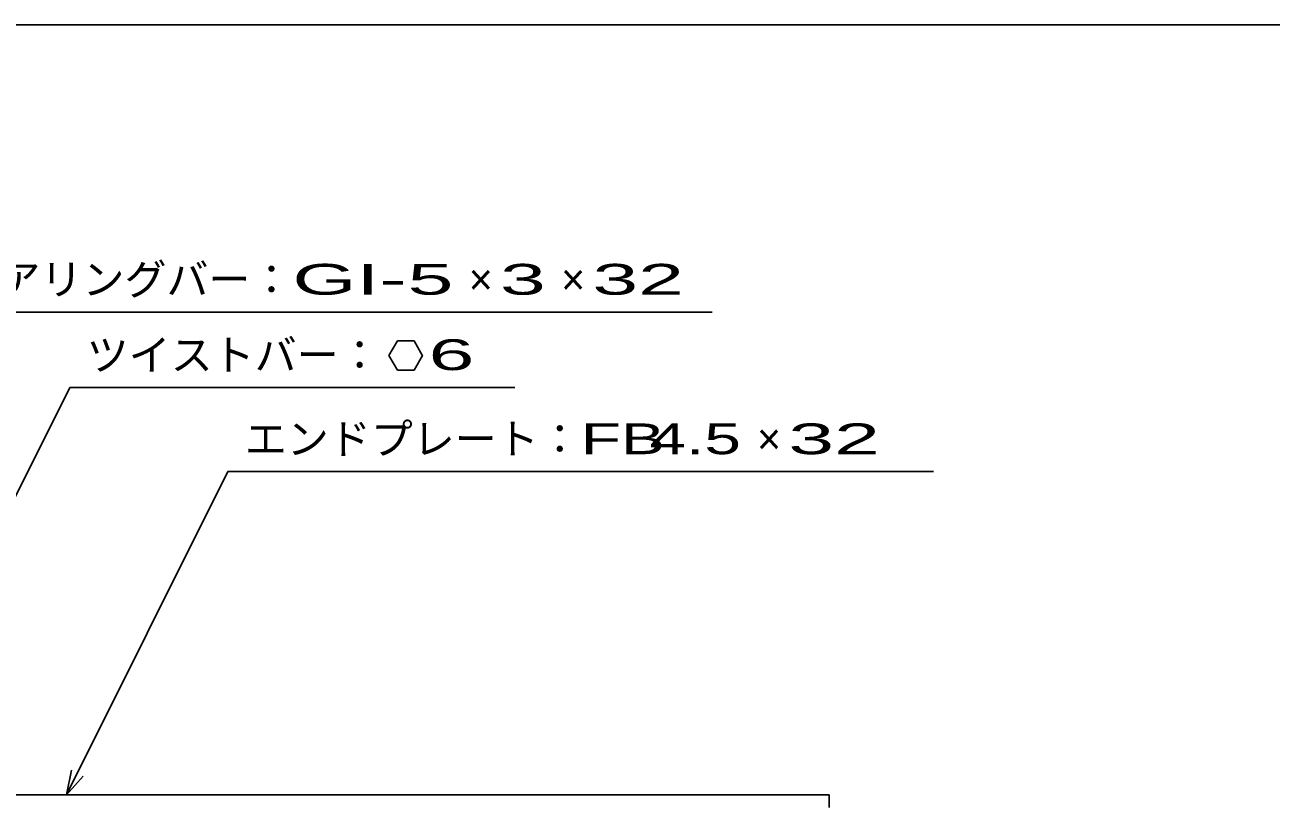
# Model space of a CAD drawing. Units: millimetres, scale not verified. Extents: x -1092 to 1039, y -770 to 632.
# Drawn here: x -590.3 to -145.1, y 354.8 to 632.1 of the extents above; entities that cross this region are included whole.
import ezdxf
from ezdxf.enums import TextEntityAlignment as Align

# ---------------------------------------------------------------- set-up
doc = ezdxf.new("R2010")
doc.units = ezdxf.units.MM
doc.header["$LTSCALE"] = 6
for name, color, linetype, lineweight in [('0_2', 150, 'Continuous', 25), ('16', 3, 'Continuous', 25), ('22', 4, 'Continuous', 25)]:
    doc.layers.add(name, color=color, linetype=linetype, lineweight=lineweight)
doc.styles.add('ベクトル', font='')
doc.styles.get('ベクトル').set_extended_font_data('ベクトル')

msp = doc.modelspace()

# ---------------------------------------------------------------- linework, layer by layer
at = {"layer": '0_2'}
msp.add_line((-1037.4, 632.1), (1038.6, 632.1), dxfattribs=at)
at = {"layer": '16'}
for p, q in [((-803, 357), (-303, 357)), ((-303, 357), (-303, 352.5))]:
    msp.add_line(p, q, dxfattribs=at)
at = {"layer": '22'}
for p, q in [((-620.75, 529.5), (-344.75, 529.5)), ((-457.25, 519.159), (-460.25, 513.963)), ((-451.25, 519.159), (-457.25, 519.159)), ((-448.25, 513.9), (-451.25, 519.159)), ((-460.25, 513.963), (-457.25, 508.767)), ((-451.25, 508.767), (-448.25, 513.963)), ((-457.25, 508.767), (-451.25, 508.767)), ((-665.5, 320), (-574.25, 502.5)), ((-574.25, 502.5), (-415.25, 502.5)), ((-575.5, 357), (-517.75, 472.5)), ((-517.75, 472.5), (-265.75, 472.5)), ((-575.5, 357), (-573.7, 365.76)), ((-575.5, 357), (-569.5, 363.6))]:
    msp.add_line(p, q, dxfattribs=at)

# ---------------------------------------------------------------- texts
at = {"layer": '22', "color": 2, "style": 'ベクトル'}
for s, p in [('ベアリングバー：', (-614.75, 541.2)), ('×', (-431.75, 541.2)), ('×', (-398.75, 541.2)), ('ツイストバー：', (-568.25, 514.2)), ('エンドプレート：', (-511.75, 484.2)), ('×', (-328.75, 484.2))]:
    msp.add_text(s, height=11, dxfattribs=at).set_placement(p, align=Align.MIDDLE_LEFT)
for s, width, p in [('GI-', 2, (-494.75, 541.2)), (' 5 ', 2, (-461.75, 541.2)), (' 3 ', 2, (-428.75, 541.2)), (' 32 ', 2, (-395.75, 541.2)), (' 6 ', 2, (-454.25, 514.263)), (' 32 ', 2, (-325.75, 484.2)), ('FB', 1.6, (-391.75, 484.2)), (' 4.5 ', 1.6, (-373.75, 484.2))]:
    msp.add_text(s, height=11, dxfattribs=dict(at, width=width)).set_placement(p, align=Align.MIDDLE_LEFT)

doc.saveas('drawing.dxf')
